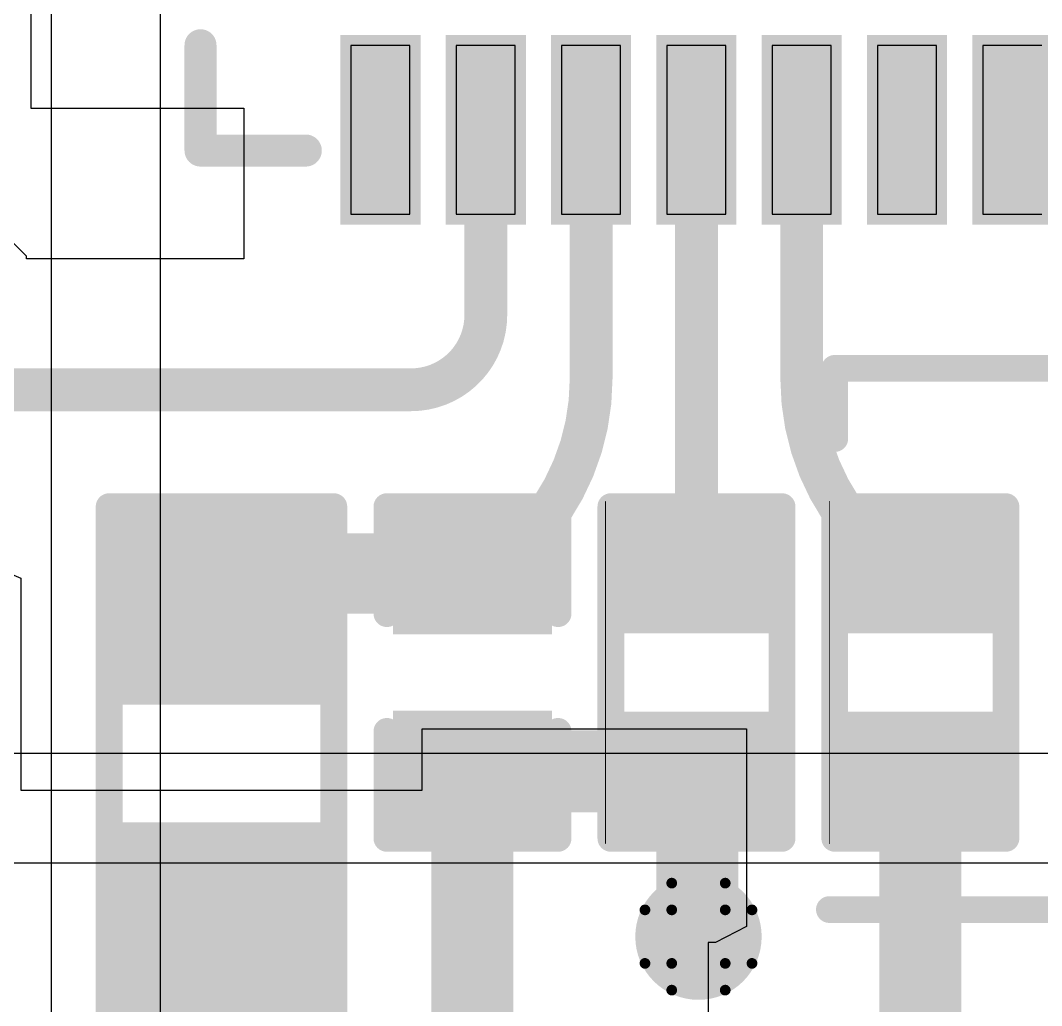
# Model space of a CAD drawing. Header units: inches. Extents: x -18 to 202, y -11 to 119.
# Drawn here: x 35.481 to 40.329, y 14.984 to 19.66 of the extents above; entities that cross this region are included whole.
import ezdxf

# ---------------------------------------------------------------- set-up
doc = ezdxf.new("R2010")
doc.units = ezdxf.units.IN
for name, color, linetype in [('Board Outline', 216, 'Continuous'), ('Bottom Layer', 5, 'Continuous'), ('Drill Drawing', 1, 'Continuous'), ('Ground', 16, 'Continuous'), ('Power', 76, 'Continuous'), ('Top Layer', 1, 'Continuous'), ('Top Overlay', 2, 'Continuous'), ('Top Paste', 8, 'Continuous'), ('Top Solder', 216, 'Continuous'), ('Via Holes', 16, 'Continuous')]:
    doc.layers.add(name, color=color, linetype=linetype)

# ---------------------------------------------------------------- blocks, each defined once
blk = doc.blocks.new('QFN_32_EP_5_5__15')
at = {"layer": 'Top Layer'}
for points in [[(-1.608, -2.0999), (-1.608, -2.8999), (-1.888, -2.8999), (-1.888, -2.0999)], [(-1.1079, -2.0999), (-1.1079, -2.8999), (-1.3879, -2.8999), (-1.3879, -2.0999)], [(-0.608, -2.0999), (-0.608, -2.8999), (-0.888, -2.8999), (-0.888, -2.0999)], [(-0.1079, -2.0999), (-0.1079, -2.8999), (-0.3879, -2.8999), (-0.3879, -2.0999)], [(0.392, -2.0999), (0.392, -2.8999), (0.112, -2.8999), (0.112, -2.0999)], [(0.8921, -2.0999), (0.8921, -2.8999), (0.6121, -2.8999), (0.6121, -2.0999)], [(1.392, -2.0999), (1.392, -2.8999), (1.112, -2.8999), (1.112, -2.0999)]]:
    blk.add_hatch(color=1, dxfattribs=at).paths.add_polyline_path(points)
at = {"layer": 'Top Solder'}
for points in [[(-1.558, -2.0499), (-1.558, -2.9499), (-1.938, -2.9499), (-1.938, -2.0499)], [(-1.0579, -2.0499), (-1.0579, -2.9499), (-1.4379, -2.9499), (-1.4379, -2.0499)], [(-0.558, -2.0499), (-0.558, -2.9499), (-0.938, -2.9499), (-0.938, -2.0499)], [(-0.0579, -2.0499), (-0.0579, -2.9499), (-0.4379, -2.9499), (-0.4379, -2.0499)], [(0.442, -2.0499), (0.442, -2.9499), (0.062, -2.9499), (0.062, -2.0499)], [(0.9421, -2.0499), (0.9421, -2.9499), (0.5621, -2.9499), (0.5621, -2.0499)], [(1.442, -2.0499), (1.442, -2.9499), (1.062, -2.9499), (1.062, -2.0499)]]:
    blk.add_hatch(color=216, dxfattribs=at).paths.add_polyline_path(points)
at = {"layer": 'Top Overlay'}
for points in [[(-2.6024, -2.5981, 0.152, 0.152, 0), (-2.6024, -2.0982, 0.152, 0.152, 0)], [(-2.6024, -2.5981, 0.152, 0.152, 0), (-2.1025, -2.5981, 0.152, 0.152, 0)]]:
    blk.add_lwpolyline(points, format="xyseb", dxfattribs=at)
for points in [[(-2.6404, -2.0982, 0.076, 0.076, 1), (-2.5644, -2.0982, 0.076, 0.076, 1)], [(-2.6404, -2.5981, 0.076, 0.076, 1), (-2.5644, -2.5981, 0.076, 0.076, 1)], [(-2.6404, -2.5981, 0.076, 0.076, 1), (-2.5644, -2.5981, 0.076, 0.076, 1)], [(-2.1405, -2.5981, 0.076, 0.076, 1), (-2.0645, -2.5981, 0.076, 0.076, 1)]]:
    blk.add_lwpolyline(points, format="xyseb", close=True, dxfattribs=at)
at = {"layer": 'Top Paste'}
for p, q in [((-1.608, -2.0999), (-1.888, -2.0999)), ((-1.888, -2.0999), (-1.888, -2.8999)), ((-1.608, -2.8999), (-1.608, -2.0999)), ((-1.1079, -2.0999), (-1.3879, -2.0999)), ((-1.3879, -2.0999), (-1.3879, -2.8999)), ((-1.1079, -2.8999), (-1.1079, -2.0999)), ((-0.608, -2.0999), (-0.888, -2.0999)), ((-0.888, -2.0999), (-0.888, -2.8999)), ((-0.608, -2.8999), (-0.608, -2.0999)), ((-0.1079, -2.0999), (-0.3879, -2.0999)), ((-0.3879, -2.0999), (-0.3879, -2.8999)), ((-0.1079, -2.8999), (-0.1079, -2.0999)), ((0.392, -2.0999), (0.112, -2.0999)), ((0.112, -2.0999), (0.112, -2.8999)), ((0.392, -2.8999), (0.392, -2.0999)), ((0.8921, -2.0999), (0.6121, -2.0999)), ((0.6121, -2.0999), (0.6121, -2.8999)), ((0.8921, -2.8999), (0.8921, -2.0999)), ((1.392, -2.0999), (1.112, -2.0999)), ((1.112, -2.0999), (1.112, -2.8999)), ((-1.888, -2.8999), (-1.608, -2.8999)), ((-1.3879, -2.8999), (-1.1079, -2.8999)), ((-0.888, -2.8999), (-0.608, -2.8999)), ((-0.3879, -2.8999), (-0.1079, -2.8999)), ((0.112, -2.8999), (0.392, -2.8999)), ((0.6121, -2.8999), (0.8921, -2.8999)), ((1.112, -2.8999), (1.392, -2.8999))]:
    blk.add_line(p, q, dxfattribs=at)
blk = doc.blocks.new('R___0402_48')
at = {"layer": 'Top Layer'}
for points in [[(-0.6985, -0.3175), (-0.6985, 0.3175), (-0.2413, 0.3175), (-0.2413, -0.3175)], [(0.2413, -0.3175), (0.2413, 0.3175), (0.6985, 0.3175), (0.6985, -0.3175)]]:
    blk.add_hatch(color=1, dxfattribs=at).paths.add_polyline_path(points)
at = {"layer": 'Top Paste'}
for points in [[(-0.6985, -0.3175), (-0.6985, 0.3175), (-0.2413, 0.3175), (-0.2413, -0.3175)], [(0.2413, -0.3175), (0.2413, 0.3175), (0.6985, 0.3175), (0.6985, -0.3175)]]:
    blk.add_hatch(color=8, dxfattribs=at).paths.add_polyline_path(points)
at = {"layer": 'Top Solder'}
for points in [[(-0.7535, -0.3725), (-0.7535, 0.3725), (-0.1863, 0.3725), (-0.1863, -0.3725)], [(0.1863, -0.3725), (0.1863, 0.3725), (0.7535, 0.3725), (0.7535, -0.3725)]]:
    blk.add_hatch(color=216, dxfattribs=at).paths.add_polyline_path(points)
at = {"layer": 'Top Overlay'}
for points in [[(0.7874, 0.4064, 0.127, 0.127, 0), (-0.7874, 0.4064, 0.127, 0.127, 0)], [(-0.7874, -0.4064, 0.127, 0.127, 0), (-0.7874, 0.4064, 0.127, 0.127, 0)], [(0.7874, -0.4064, 0.127, 0.127, 0), (0.7874, 0.4064, 0.127, 0.127, 0)], [(0.7874, -0.4064, 0.127, 0.127, 0), (-0.7874, -0.4064, 0.127, 0.127, 0)], [(0.8128, -0.4318, 0.00323, 0.00323, 0), (-0.8128, -0.4318, 0.00323, 0.00323, 0)]]:
    blk.add_lwpolyline(points, format="xyseb", dxfattribs=at)
for points in [[(-0.8191, 0.4064, 0.0635, 0.0635, 1), (-0.7556, 0.4064, 0.0635, 0.0635, 1)], [(-0.8191, 0.4064, 0.0635, 0.0635, 1), (-0.7556, 0.4064, 0.0635, 0.0635, 1)], [(0.7556, 0.4064, 0.0635, 0.0635, 1), (0.8191, 0.4064, 0.0635, 0.0635, 1)], [(0.7556, 0.4064, 0.0635, 0.0635, 1), (0.8191, 0.4064, 0.0635, 0.0635, 1)], [(-0.8191, -0.4064, 0.0635, 0.0635, 1), (-0.7556, -0.4064, 0.0635, 0.0635, 1)], [(-0.8191, -0.4064, 0.0635, 0.0635, 1), (-0.7556, -0.4064, 0.0635, 0.0635, 1)], [(0.7556, -0.4064, 0.0635, 0.0635, 1), (0.8191, -0.4064, 0.0635, 0.0635, 1)], [(0.7556, -0.4064, 0.0635, 0.0635, 1), (0.8191, -0.4064, 0.0635, 0.0635, 1)], [(-0.8136, -0.4318, 0.00161, 0.00161, 1), (-0.812, -0.4318, 0.00161, 0.00161, 1)], [(0.812, -0.4318, 0.00161, 0.00161, 1), (0.8136, -0.4318, 0.00161, 0.00161, 1)]]:
    blk.add_lwpolyline(points, format="xyseb", close=True, dxfattribs=at)
blk = doc.blocks.new('R___0402_50')
at = {"layer": 'Top Layer'}
for points in [[(-0.6985, -0.3175), (-0.6985, 0.3175), (-0.2413, 0.3175), (-0.2413, -0.3175)], [(0.2413, -0.3175), (0.2413, 0.3175), (0.6985, 0.3175), (0.6985, -0.3175)]]:
    blk.add_hatch(color=1, dxfattribs=at).paths.add_polyline_path(points)
at = {"layer": 'Top Paste'}
for points in [[(-0.6985, -0.3175), (-0.6985, 0.3175), (-0.2413, 0.3175), (-0.2413, -0.3175)], [(0.2413, -0.3175), (0.2413, 0.3175), (0.6985, 0.3175), (0.6985, -0.3175)]]:
    blk.add_hatch(color=8, dxfattribs=at).paths.add_polyline_path(points)
at = {"layer": 'Top Solder'}
for points in [[(-0.7535, -0.3725), (-0.7535, 0.3725), (-0.1863, 0.3725), (-0.1863, -0.3725)], [(0.1863, -0.3725), (0.1863, 0.3725), (0.7535, 0.3725), (0.7535, -0.3725)]]:
    blk.add_hatch(color=216, dxfattribs=at).paths.add_polyline_path(points)
at = {"layer": 'Top Overlay'}
for points in [[(0.7874, 0.4064, 0.127, 0.127, 0), (-0.7874, 0.4064, 0.127, 0.127, 0)], [(-0.7874, -0.4064, 0.127, 0.127, 0), (-0.7874, 0.4064, 0.127, 0.127, 0)], [(0.7874, -0.4064, 0.127, 0.127, 0), (0.7874, 0.4064, 0.127, 0.127, 0)], [(0.7874, -0.4064, 0.127, 0.127, 0), (-0.7874, -0.4064, 0.127, 0.127, 0)], [(0.8128, -0.4318, 0.00323, 0.00323, 0), (-0.8128, -0.4318, 0.00323, 0.00323, 0)]]:
    blk.add_lwpolyline(points, format="xyseb", dxfattribs=at)
for points in [[(-0.8191, 0.4064, 0.0635, 0.0635, 1), (-0.7556, 0.4064, 0.0635, 0.0635, 1)], [(-0.8191, 0.4064, 0.0635, 0.0635, 1), (-0.7556, 0.4064, 0.0635, 0.0635, 1)], [(0.7556, 0.4064, 0.0635, 0.0635, 1), (0.8191, 0.4064, 0.0635, 0.0635, 1)], [(0.7556, 0.4064, 0.0635, 0.0635, 1), (0.8191, 0.4064, 0.0635, 0.0635, 1)], [(-0.8191, -0.4064, 0.0635, 0.0635, 1), (-0.7556, -0.4064, 0.0635, 0.0635, 1)], [(-0.8191, -0.4064, 0.0635, 0.0635, 1), (-0.7556, -0.4064, 0.0635, 0.0635, 1)], [(0.7556, -0.4064, 0.0635, 0.0635, 1), (0.8191, -0.4064, 0.0635, 0.0635, 1)], [(0.7556, -0.4064, 0.0635, 0.0635, 1), (0.8191, -0.4064, 0.0635, 0.0635, 1)], [(-0.8136, -0.4318, 0.00161, 0.00161, 1), (-0.812, -0.4318, 0.00161, 0.00161, 1)], [(0.812, -0.4318, 0.00161, 0.00161, 1), (0.8136, -0.4318, 0.00161, 0.00161, 1)]]:
    blk.add_lwpolyline(points, format="xyseb", close=True, dxfattribs=at)
blk = doc.blocks.new('C___0402_94')
at = {"layer": 'Top Layer'}
for points in [[(-0.6985, -0.3175), (-0.6985, 0.3175), (-0.2413, 0.3175), (-0.2413, -0.3175)], [(0.2413, -0.3175), (0.2413, 0.3175), (0.6985, 0.3175), (0.6985, -0.3175)]]:
    blk.add_hatch(color=1, dxfattribs=at).paths.add_polyline_path(points)
at = {"layer": 'Top Paste'}
for points in [[(-0.6985, -0.3175), (-0.6985, 0.3175), (-0.2413, 0.3175), (-0.2413, -0.3175)], [(0.2413, -0.3175), (0.2413, 0.3175), (0.6985, 0.3175), (0.6985, -0.3175)]]:
    blk.add_hatch(color=8, dxfattribs=at).paths.add_polyline_path(points)
at = {"layer": 'Top Solder'}
for points in [[(-0.7585, -0.3775), (-0.7585, 0.3775), (-0.1813, 0.3775), (-0.1813, -0.3775)], [(0.1813, -0.3775), (0.1813, 0.3775), (0.7585, 0.3775), (0.7585, -0.3775)]]:
    blk.add_hatch(color=216, dxfattribs=at).paths.add_polyline_path(points)
at = {"layer": 'Top Overlay'}
for points in [[(-0.7874, -0.4064, 0.127, 0.127, 0), (-0.7874, 0.4064, 0.127, 0.127, 0)], [(-0.2794, 0.4064, 0.127, 0.127, 0), (-0.7874, 0.4064, 0.127, 0.127, 0)], [(0.7874, 0.4064, 0.127, 0.127, 0), (0.2794, 0.4064, 0.127, 0.127, 0)], [(0.7874, -0.4064, 0.127, 0.127, 0), (0.7874, 0.4064, 0.127, 0.127, 0)], [(-0.2794, -0.4064, 0.127, 0.127, 0), (-0.7874, -0.4064, 0.127, 0.127, 0)], [(0.7874, -0.4064, 0.127, 0.127, 0), (0.2794, -0.4064, 0.127, 0.127, 0)]]:
    blk.add_lwpolyline(points, format="xyseb", dxfattribs=at)
for points in [[(-0.8191, 0.4064, 0.0635, 0.0635, 1), (-0.7556, 0.4064, 0.0635, 0.0635, 1)], [(-0.8191, 0.4064, 0.0635, 0.0635, 1), (-0.7556, 0.4064, 0.0635, 0.0635, 1)], [(-0.3111, 0.4064, 0.0635, 0.0635, 1), (-0.2477, 0.4064, 0.0635, 0.0635, 1)], [(0.2477, 0.4064, 0.0635, 0.0635, 1), (0.3111, 0.4064, 0.0635, 0.0635, 1)], [(0.7556, 0.4064, 0.0635, 0.0635, 1), (0.8191, 0.4064, 0.0635, 0.0635, 1)], [(0.7556, 0.4064, 0.0635, 0.0635, 1), (0.8191, 0.4064, 0.0635, 0.0635, 1)], [(-0.8191, -0.4064, 0.0635, 0.0635, 1), (-0.7556, -0.4064, 0.0635, 0.0635, 1)], [(-0.8191, -0.4064, 0.0635, 0.0635, 1), (-0.7556, -0.4064, 0.0635, 0.0635, 1)], [(-0.3111, -0.4064, 0.0635, 0.0635, 1), (-0.2477, -0.4064, 0.0635, 0.0635, 1)], [(0.2477, -0.4064, 0.0635, 0.0635, 1), (0.3111, -0.4064, 0.0635, 0.0635, 1)], [(0.7556, -0.4064, 0.0635, 0.0635, 1), (0.8191, -0.4064, 0.0635, 0.0635, 1)], [(0.7556, -0.4064, 0.0635, 0.0635, 1), (0.8191, -0.4064, 0.0635, 0.0635, 1)]]:
    blk.add_lwpolyline(points, format="xyseb", close=True, dxfattribs=at)
blk = doc.blocks.new('R___0603_95')
at = {"layer": 'Top Layer'}
for points in [[(-0.381, 0.4445), (-0.381, -0.4445), (-1.143, -0.4445), (-1.143, 0.4445)], [(1.143, 0.4445), (1.143, -0.4445), (0.381, -0.4445), (0.381, 0.4445)]]:
    blk.add_hatch(color=1, dxfattribs=at).paths.add_polyline_path(points)
at = {"layer": 'Top Paste'}
for points in [[(-0.381, 0.4445), (-0.381, -0.4445), (-1.143, -0.4445), (-1.143, 0.4445)], [(1.143, 0.4445), (1.143, -0.4445), (0.381, -0.4445), (0.381, 0.4445)]]:
    blk.add_hatch(color=8, dxfattribs=at).paths.add_polyline_path(points)
at = {"layer": 'Top Solder'}
for points in [[(-0.2794, 0.5461), (-0.2794, -0.5461), (-1.2446, -0.5461), (-1.2446, 0.5461)], [(1.2446, 0.5461), (1.2446, -0.5461), (0.2794, -0.5461), (0.2794, 0.5461)]]:
    blk.add_hatch(color=216, dxfattribs=at).paths.add_polyline_path(points)
at = {"layer": 'Top Overlay'}
for points in [[(1.2192, 0.5334, 0.127, 0.127, 0), (-1.2192, 0.5334, 0.127, 0.127, 0)], [(-1.2192, -0.5334, 0.127, 0.127, 0), (-1.2192, 0.5334, 0.127, 0.127, 0)], [(1.2192, -0.5334, 0.127, 0.127, 0), (1.2192, 0.5334, 0.127, 0.127, 0)], [(1.2192, -0.5334, 0.127, 0.127, 0), (-1.2192, -0.5334, 0.127, 0.127, 0)]]:
    blk.add_lwpolyline(points, format="xyseb", dxfattribs=at)
for points in [[(-1.25095, 0.5334, 0.0635, 0.0635, 1), (-1.18745, 0.5334, 0.0635, 0.0635, 1)], [(-1.25095, 0.5334, 0.0635, 0.0635, 1), (-1.18745, 0.5334, 0.0635, 0.0635, 1)], [(1.18745, 0.5334, 0.0635, 0.0635, 1), (1.25095, 0.5334, 0.0635, 0.0635, 1)], [(1.18745, 0.5334, 0.0635, 0.0635, 1), (1.25095, 0.5334, 0.0635, 0.0635, 1)], [(-1.25095, -0.5334, 0.0635, 0.0635, 1), (-1.18745, -0.5334, 0.0635, 0.0635, 1)], [(-1.25095, -0.5334, 0.0635, 0.0635, 1), (-1.18745, -0.5334, 0.0635, 0.0635, 1)], [(1.18745, -0.5334, 0.0635, 0.0635, 1), (1.25095, -0.5334, 0.0635, 0.0635, 1)], [(1.18745, -0.5334, 0.0635, 0.0635, 1), (1.25095, -0.5334, 0.0635, 0.0635, 1)]]:
    blk.add_lwpolyline(points, format="xyseb", close=True, dxfattribs=at)

msp = doc.modelspace()

# ---------------------------------------------------------------- hatches: boundary and pattern name
at = {"layer": 'Bottom Layer'}
h = msp.add_hatch(color=5, dxfattribs=at)
edge = h.paths.add_edge_path()
edge.add_arc((38.6999, 15.3109), 0.3, 0, 360)
at = {"layer": 'Ground'}
h = msp.add_hatch(color=16, dxfattribs=at)
edge = h.paths.add_edge_path()
edge.add_arc((38.6999, 15.3109), 0.3, 0, 360)
at = {"layer": 'Power'}
h = msp.add_hatch(color=76, dxfattribs=at)
edge = h.paths.add_edge_path()
edge.add_arc((38.6999, 15.3109), 0.3, 0, 360)
at = {"layer": 'Top Layer'}
h = msp.add_hatch(color=1, dxfattribs=at)
edge = h.paths.add_edge_path()
edge.add_arc((38.6999, 15.3109), 0.3, 0, 360)
at = {"layer": 'Via Holes'}
h = msp.add_hatch(color=7, dxfattribs=at)
edge = h.paths.add_edge_path()
edge.add_arc((38.6999, 15.3109), 0.15, 0, 360)

# ---------------------------------------------------------------- linework, layer by layer
at = {"layer": 'Board Outline'}
msp.add_lwpolyline([(44.2299, 62.3099, 0.254, 0.254, -3.535496), (7.5647, 62.2891, 0.254, 0.254, 0)], format="xyseb", dxfattribs=at)
at = {"layer": 'Bottom Layer'}
for p, q in [((40.5678, 16.1798), (27.8804, 16.1798)), ((27.8804, 15.6618), (40.5678, 15.6618))]:
    msp.add_line(p, q, dxfattribs=at)
at = {"layer": 'Drill Drawing'}
for points in [[(38.5729, 15.4379, 0.0508, 0.0508, 0), (38.5729, 15.5649, 0.0508, 0.0508, 0)], [(38.5729, 15.5649, 0.0508, 0.0508, 0), (38.8269, 15.5649, 0.0508, 0.0508, 0)], [(38.8269, 15.4379, 0.0508, 0.0508, 0), (38.8269, 15.5649, 0.0508, 0.0508, 0)], [(38.4459, 15.1839, 0.0508, 0.0508, 0), (38.4459, 15.4379, 0.0508, 0.0508, 0)], [(38.4459, 15.4379, 0.0508, 0.0508, 0), (38.5729, 15.4379, 0.0508, 0.0508, 0)], [(38.8269, 15.4379, 0.0508, 0.0508, 0), (38.9539, 15.4379, 0.0508, 0.0508, 0)], [(38.9539, 15.1839, 0.0508, 0.0508, 0), (38.9539, 15.4379, 0.0508, 0.0508, 0)], [(38.4459, 15.1839, 0.0508, 0.0508, 0), (38.5729, 15.1839, 0.0508, 0.0508, 0)], [(38.5729, 15.0569, 0.0508, 0.0508, 0), (38.5729, 15.1839, 0.0508, 0.0508, 0)], [(38.8269, 15.1839, 0.0508, 0.0508, 0), (38.9539, 15.1839, 0.0508, 0.0508, 0)], [(38.8269, 15.0569, 0.0508, 0.0508, 0), (38.8269, 15.1839, 0.0508, 0.0508, 0)], [(38.5729, 15.0569, 0.0508, 0.0508, 0), (38.8269, 15.0569, 0.0508, 0.0508, 0)]]:
    msp.add_lwpolyline(points, format="xyseb", dxfattribs=at)
for points in [[(38.5602, 15.5649, 0.0254, 0.0254, 1), (38.5856, 15.5649, 0.0254, 0.0254, 1)], [(38.5602, 15.5649, 0.0254, 0.0254, 1), (38.5856, 15.5649, 0.0254, 0.0254, 1)], [(38.8142, 15.5649, 0.0254, 0.0254, 1), (38.8396, 15.5649, 0.0254, 0.0254, 1)], [(38.8142, 15.5649, 0.0254, 0.0254, 1), (38.8396, 15.5649, 0.0254, 0.0254, 1)], [(38.4332, 15.4379, 0.0254, 0.0254, 1), (38.4586, 15.4379, 0.0254, 0.0254, 1)], [(38.4332, 15.4379, 0.0254, 0.0254, 1), (38.4586, 15.4379, 0.0254, 0.0254, 1)], [(38.5602, 15.4379, 0.0254, 0.0254, 1), (38.5856, 15.4379, 0.0254, 0.0254, 1)], [(38.5602, 15.4379, 0.0254, 0.0254, 1), (38.5856, 15.4379, 0.0254, 0.0254, 1)], [(38.8142, 15.4379, 0.0254, 0.0254, 1), (38.8396, 15.4379, 0.0254, 0.0254, 1)], [(38.8142, 15.4379, 0.0254, 0.0254, 1), (38.8396, 15.4379, 0.0254, 0.0254, 1)], [(38.9412, 15.4379, 0.0254, 0.0254, 1), (38.9666, 15.4379, 0.0254, 0.0254, 1)], [(38.9412, 15.4379, 0.0254, 0.0254, 1), (38.9666, 15.4379, 0.0254, 0.0254, 1)], [(38.4332, 15.1839, 0.0254, 0.0254, 1), (38.4586, 15.1839, 0.0254, 0.0254, 1)], [(38.4332, 15.1839, 0.0254, 0.0254, 1), (38.4586, 15.1839, 0.0254, 0.0254, 1)], [(38.5602, 15.1839, 0.0254, 0.0254, 1), (38.5856, 15.1839, 0.0254, 0.0254, 1)], [(38.5602, 15.1839, 0.0254, 0.0254, 1), (38.5856, 15.1839, 0.0254, 0.0254, 1)], [(38.8142, 15.1839, 0.0254, 0.0254, 1), (38.8396, 15.1839, 0.0254, 0.0254, 1)], [(38.8142, 15.1839, 0.0254, 0.0254, 1), (38.8396, 15.1839, 0.0254, 0.0254, 1)], [(38.9412, 15.1839, 0.0254, 0.0254, 1), (38.9666, 15.1839, 0.0254, 0.0254, 1)], [(38.9412, 15.1839, 0.0254, 0.0254, 1), (38.9666, 15.1839, 0.0254, 0.0254, 1)], [(38.5602, 15.0569, 0.0254, 0.0254, 1), (38.5856, 15.0569, 0.0254, 0.0254, 1)], [(38.5602, 15.0569, 0.0254, 0.0254, 1), (38.5856, 15.0569, 0.0254, 0.0254, 1)], [(38.8142, 15.0569, 0.0254, 0.0254, 1), (38.8396, 15.0569, 0.0254, 0.0254, 1)], [(38.8142, 15.0569, 0.0254, 0.0254, 1), (38.8396, 15.0569, 0.0254, 0.0254, 1)]]:
    msp.add_lwpolyline(points, format="xyseb", close=True, dxfattribs=at)
at = {"layer": 'Ground'}
for p, q in [((40.5678, 16.1798), (27.8804, 16.1798)), ((27.8804, 15.6618), (40.5678, 15.6618))]:
    msp.add_line(p, q, dxfattribs=at)
at = {"layer": 'Power'}
for p, q in [((35.6274, 27.8042), (35.6274, 6.2396)), ((36.1453, 6.2396), (36.1453, 27.7915))]:
    msp.add_line(p, q, dxfattribs=at)
at = {"layer": 'Top Layer'}
for p, q in [((35.5303, 20.3439), (35.5303, 19.2443)), ((35.5303, 19.2443), (36.5422, 19.2443)), ((36.5422, 19.2443), (36.5422, 18.5285)), ((35.5092, 18.542), (34.8742, 19.177)), ((35.5092, 18.5285), (35.5092, 18.542)), ((36.5422, 18.5285), (35.5092, 18.5285)), ((35.3186, 17.0814), (35.4829, 17.0134)), ((35.4829, 17.0134), (35.4829, 16.006)), ((37.3879, 16.006), (37.3879, 16.2981)), ((37.3879, 16.2981), (38.4525, 16.2981)), ((38.4525, 16.2981), (38.4525, 16.2981)), ((38.4525, 16.2981), (38.9277, 16.2981)), ((38.9277, 16.2981), (38.9277, 15.3583)), ((35.4829, 16.006), (37.3879, 16.006)), ((38.9277, 15.3583), (38.781, 15.2833)), ((38.781, 15.2833), (38.7452, 15.2833)), ((38.7452, 15.2833), (38.7452, 13.7673))]:
    msp.add_line(p, q, dxfattribs=at)
for points in [[(37.6903, 18.2617, 0.2032, 0.2032, 0), (37.6903, 19.1409, 0.2032, 0.2032, 0)], [(38.1902, 17.9578, 0.2032, 0.2032, 0), (38.1902, 19.1409, 0.2032, 0.2032, 0)], [(38.6903, 17.0347, 0.2032, 0.2032, 0), (38.6903, 19.1409, 0.2032, 0.2032, 0)], [(39.1902, 17.9578, 0.2032, 0.2032, 0), (39.1902, 19.1409, 0.2032, 0.2032, 0)], [(37.6903, 18.2617, 0.2032, 0.2032, -0.414214), (37.3356, 17.907, 0.2032, 0.2032, 0)], [(38.1902, 17.9578, 0.2032, 0.2032, -0.198846), (37.866, 17.1749, 0.2032, 0.2032, 0)], [(39.5143, 17.1749, 0.2032, 0.2032, -0.198846), (39.1902, 17.9578, 0.2032, 0.2032, 0)], [(34.2392, 17.907, 0.2032, 0.2032, 0), (37.3356, 17.907, 0.2032, 0.2032, 0)], [(37.8429, 17.1518, 0.2032, 0.2032, 0), (37.866, 17.1749, 0.2032, 0.2032, 0)], [(39.5143, 17.1749, 0.2032, 0.2032, 0), (39.5374, 17.1518, 0.2032, 0.2032, 0)], [(36.5751, 17.0347, 0.381, 0.381, 0), (37.627, 17.0347, 0.381, 0.381, 0)], [(37.627, 17.0347, 0.2032, 0.2032, 0), (37.8429, 17.1518, 0.2032, 0.2032, 0)], [(39.5374, 17.1518, 0.2032, 0.2032, 0), (39.7533, 17.0347, 0.2032, 0.2032, 0)], [(36.4354, 16.895, 0.2032, 0.2032, -0.414214), (36.5751, 17.0347, 0.2032, 0.2032, 0)], [(37.627, 13.0253, 0.3894, 0.3894, 0), (37.627, 16.0949, 0.3894, 0.3894, 0)], [(37.627, 16.0949, 0.3894, 0.3894, 0), (37.627, 16.0949, 0.3894, 0.3894, 0)], [(37.627, 16.0949, 0.3894, 0.3894, 0), (38.6903, 16.0949, 0.3894, 0.3894, 0)], [(38.6903, 16.0949, 0.3894, 0.3894, 0), (38.6951, 16.0901, 0.3894, 0.3894, 0)], [(39.7532, 14.5253, 0.3894, 0.3894, 0), (39.7532, 16.0949, 0.3894, 0.3894, 0)], [(38.6951, 15.3157, 0.3894, 0.3894, 0), (38.6951, 16.0901, 0.3894, 0.3894, 0)], [(36.4354, 13.0253, 0.3894, 0.3894, 0), (36.4354, 15.371, 0.3894, 0.3894, 0)], [(38.6951, 15.3157, 0.3894, 0.3894, 0), (38.6999, 15.3109, 0.3894, 0.3894, 0)]]:
    msp.add_lwpolyline(points, format="xyseb", dxfattribs=at)
for points in [[(37.6395, 19.1409, 0.1016, 0.1016, 1), (37.7411, 19.1409, 0.1016, 0.1016, 1)], [(38.1394, 19.1409, 0.1016, 0.1016, 1), (38.241, 19.1409, 0.1016, 0.1016, 1)], [(38.6395, 19.1409, 0.1016, 0.1016, 1), (38.7411, 19.1409, 0.1016, 0.1016, 1)], [(39.1394, 19.1409, 0.1016, 0.1016, 1), (39.241, 19.1409, 0.1016, 0.1016, 1)], [(37.6395, 18.2617, 0.1016, 0.1016, 1), (37.7411, 18.2617, 0.1016, 0.1016, 1)], [(37.6395, 18.2617, 0.1016, 0.1016, 1), (37.7411, 18.2617, 0.1016, 0.1016, 1)], [(38.1394, 17.9578, 0.1016, 0.1016, 1), (38.241, 17.9578, 0.1016, 0.1016, 1)], [(38.1394, 17.9578, 0.1016, 0.1016, 1), (38.241, 17.9578, 0.1016, 0.1016, 1)], [(39.1394, 17.9578, 0.1016, 0.1016, 1), (39.241, 17.9578, 0.1016, 0.1016, 1)], [(39.1394, 17.9578, 0.1016, 0.1016, 1), (39.241, 17.9578, 0.1016, 0.1016, 1)], [(37.2848, 17.907, 0.1016, 0.1016, 1), (37.3864, 17.907, 0.1016, 0.1016, 1)], [(37.2848, 17.907, 0.1016, 0.1016, 1), (37.3864, 17.907, 0.1016, 0.1016, 1)], [(37.8152, 17.1749, 0.1016, 0.1016, 1), (37.9168, 17.1749, 0.1016, 0.1016, 1)], [(37.8152, 17.1749, 0.1016, 0.1016, 1), (37.9168, 17.1749, 0.1016, 0.1016, 1)], [(39.4635, 17.1749, 0.1016, 0.1016, 1), (39.5651, 17.1749, 0.1016, 0.1016, 1)], [(39.4635, 17.1749, 0.1016, 0.1016, 1), (39.5651, 17.1749, 0.1016, 0.1016, 1)], [(36.4798, 17.0347, 0.1905, 0.1905, 1), (36.6703, 17.0347, 0.1905, 0.1905, 1)], [(37.5317, 17.0347, 0.1905, 0.1905, 1), (37.7222, 17.0347, 0.1905, 0.1905, 1)], [(37.7921, 17.1518, 0.1016, 0.1016, 1), (37.8937, 17.1518, 0.1016, 0.1016, 1)], [(37.7921, 17.1518, 0.1016, 0.1016, 1), (37.8937, 17.1518, 0.1016, 0.1016, 1)], [(39.4866, 17.1518, 0.1016, 0.1016, 1), (39.5882, 17.1518, 0.1016, 0.1016, 1)], [(39.4866, 17.1518, 0.1016, 0.1016, 1), (39.5882, 17.1518, 0.1016, 0.1016, 1)], [(36.5243, 17.0347, 0.1016, 0.1016, 1), (36.6259, 17.0347, 0.1016, 0.1016, 1)], [(37.5762, 17.0347, 0.1016, 0.1016, 1), (37.6778, 17.0347, 0.1016, 0.1016, 1)], [(38.6395, 17.0347, 0.1016, 0.1016, 1), (38.7411, 17.0347, 0.1016, 0.1016, 1)], [(39.7025, 17.0347, 0.1016, 0.1016, 1), (39.8041, 17.0347, 0.1016, 0.1016, 1)], [(36.3846, 16.895, 0.1016, 0.1016, 1), (36.4862, 16.895, 0.1016, 0.1016, 1)], [(37.5296, 16.0949, 0.1947, 0.1947, 1), (37.7243, 16.0949, 0.1947, 0.1947, 1)], [(37.5296, 16.0949, 0.1947, 0.1947, 1), (37.7243, 16.0949, 0.1947, 0.1947, 1)], [(37.5296, 16.0949, 0.1947, 0.1947, 1), (37.7243, 16.0949, 0.1947, 0.1947, 1)], [(37.5296, 16.0949, 0.1947, 0.1947, 1), (37.7243, 16.0949, 0.1947, 0.1947, 1)], [(38.593, 16.0949, 0.1947, 0.1947, 1), (38.7876, 16.0949, 0.1947, 0.1947, 1)], [(38.593, 16.0949, 0.1947, 0.1947, 1), (38.7876, 16.0949, 0.1947, 0.1947, 1)], [(39.6559, 16.0949, 0.1947, 0.1947, 1), (39.8506, 16.0949, 0.1947, 0.1947, 1)], [(38.5977, 16.0901, 0.1947, 0.1947, 1), (38.7924, 16.0901, 0.1947, 0.1947, 1)], [(38.5977, 16.0901, 0.1947, 0.1947, 1), (38.7924, 16.0901, 0.1947, 0.1947, 1)], [(36.338, 15.371, 0.1947, 0.1947, 1), (36.5327, 15.371, 0.1947, 0.1947, 1)], [(38.5977, 15.3157, 0.1947, 0.1947, 1), (38.7924, 15.3157, 0.1947, 0.1947, 1)], [(38.5977, 15.3157, 0.1947, 0.1947, 1), (38.7924, 15.3157, 0.1947, 0.1947, 1)], [(38.6025, 15.3109, 0.1947, 0.1947, 1), (38.7972, 15.3109, 0.1947, 0.1947, 1)]]:
    msp.add_lwpolyline(points, format="xyseb", close=True, dxfattribs=at)
at = {"layer": 'Top Overlay'}
for points in [[(39.3468, 18.0086, 0.127, 0.127, 0), (42.1551, 18.0086, 0.127, 0.127, 0)], [(39.3468, 17.6753, 0.127, 0.127, 0), (39.3468, 18.0086, 0.127, 0.127, 0)], [(39.3214, 15.4395, 0.127, 0.127, 0), (42.1551, 15.4395, 0.127, 0.127, 0)]]:
    msp.add_lwpolyline(points, format="xyseb", dxfattribs=at)
for points in [[(39.3151, 18.0086, 0.0635, 0.0635, 1), (39.3786, 18.0086, 0.0635, 0.0635, 1)], [(39.3151, 18.0086, 0.0635, 0.0635, 1), (39.3786, 18.0086, 0.0635, 0.0635, 1)], [(39.3151, 17.6753, 0.0635, 0.0635, 1), (39.3786, 17.6753, 0.0635, 0.0635, 1)], [(39.2897, 15.4395, 0.0635, 0.0635, 1), (39.3532, 15.4395, 0.0635, 0.0635, 1)]]:
    msp.add_lwpolyline(points, format="xyseb", close=True, dxfattribs=at)

# ---------------------------------------------------------------- block references
msp.add_blockref('QFN_32_EP_5_5__15', (38.9382, 21.6408))
at = {"rotation": 270}
for name, p in [('R___0603_95', (36.4354, 16.133)), ('C___0402_94', (37.627, 16.5648)), ('R___0402_48', (38.6903, 16.5648)), ('R___0402_50', (39.7532, 16.5648))]:
    msp.add_blockref(name, p, dxfattribs=at)

doc.saveas('drawing.dxf')
